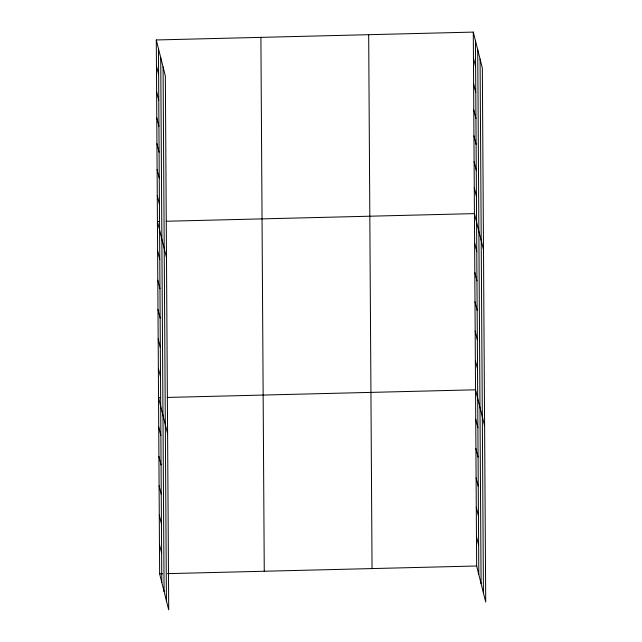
<?xml version="1.0" encoding="UTF-8"?>
<svg xmlns="http://www.w3.org/2000/svg" width="642" height="642" viewBox="0 0 642 642"><rect width="100%" height="100%" fill="white"/><g stroke="black" fill="none" stroke-linecap="round" stroke-linejoin="round"><path stroke-width="0.96" d="M156.287 39.956L165.347 76.013L168.71 609.9L159.649 573.836L156.287 39.956L473.29 32.1L482.351 68.164L485.713 602.044L476.653 565.987L473.29 32.1M159.368 221.426L157.434 221.474L166.487 257.538M166.15 221.257L474.438 213.617L483.49 249.682M160.476 397.607L158.542 397.655L167.602 433.719M167.257 397.438L475.545 389.798L484.606 425.863M159.649 573.836L162.554 573.763M167.401 573.643L476.653 565.987M473.451 58.029L475.61 66.624M473.619 83.966L475.778 92.552M473.78 109.894L475.939 118.481M473.948 135.823L476.099 144.418M474.109 161.76L476.268 170.347M474.269 187.689L476.428 196.275M474.623 242.981L476.781 251.576M474.807 272.344L476.966 280.939M474.992 301.708L477.15 310.303M475.176 331.071L477.335 339.666M475.361 360.435L477.52 369.03M475.73 419.162L477.889 427.757M475.915 448.533L478.073 457.12M476.099 477.897L478.258 486.484M476.284 507.26L478.442 515.847M476.468 536.624L478.627 545.21M156.447 65.885L158.606 74.48M156.616 91.814L158.775 100.409M156.776 117.751L158.935 126.338M156.937 143.68L159.096 152.274M157.105 169.608L159.264 178.203M157.266 195.545L159.425 204.132M157.619 250.837L159.77 259.432M157.804 280.201L159.962 288.796M157.988 309.564L160.147 318.159M158.173 338.928L160.331 347.523M158.357 368.291L160.516 376.886M158.726 427.018L160.885 435.613M158.911 456.382L161.07 464.977M159.096 485.745L161.254 494.34M159.28 515.109L161.439 523.703M159.465 544.472L161.624 553.067M480.072 59.096L483.434 592.983M477.728 49.755L481.091 583.642M475.449 40.687L478.812 574.574M368.677 34.692L372.047 568.579M260.901 37.364L264.263 571.244M163.068 66.953L166.43 600.832M160.725 57.611L164.087 591.491M158.446 48.543L161.808 582.43"/></g></svg>
